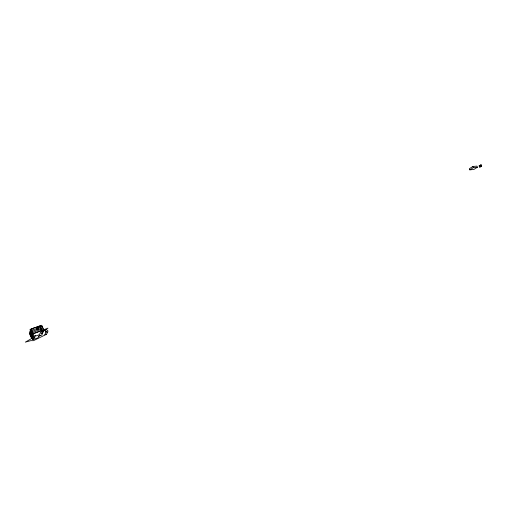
<?xml version="1.0" encoding="UTF-8"?>
<svg xmlns="http://www.w3.org/2000/svg" width="507" height="507" viewBox="0 0 507 507"><rect width="100%" height="100%" fill="white"/><g stroke="black" fill="none" stroke-linecap="round" stroke-linejoin="round"><path stroke-width="0.76" d="M31.383 338.08C32.543 337.535 31.13 338.606 31.434 337.827L31.96 337.63L31.821 337.998L30.946 335.938M31.421 338.163L31.434 337.827M42.822 330.139L43.304 331.274L41.885 335.026L38.716 336.109L38.095 337.757L32.86 339.677L33.449 338.118L32.283 338.549L33.709 334.797L32.543 335.222L30.135 329.544L35.217 327.37L35.078 327.731M37.15 329.493L36.187 327.224L31.244 329.037L30.616 330.684L31.2 330.469L29.774 334.221M31.098 331.819L31.726 330.171L36.555 328.644M30.255 335.355L31.681 331.603M30.737 336.49L32.163 332.738L31.58 332.953L32.207 331.305L40.82 328.397L40.446 326.971L38.12 327.826L37.499 329.468L36.536 327.199L41.77 325.279L43.697 329.823L42.271 333.574M32.061 334.088L32.689 332.44L41.409 329.239M32.366 334.607L31.219 337.624L29.324 333.004L30.718 329.335L30.135 329.544M31.428 337.25L31.054 335.666M31.244 329.037L33.17 333.574L32.359 335.951L32.841 337.085L39.527 334.633L40.395 332.345L43.304 331.274M37.017 328.333L37.638 326.692L39.964 325.836L41.891 330.374L41.27 332.022M40.516 325.95L41.086 326.844M47.766 331.946L46.486 334.284L33.494 340.672L30.788 340.66L25.35 342.13L31.504 338.575L32.423 334.157L47.95 328.149L44.47 330.38L46.403 331.692L44.66 334.861L46.473 334.246M472.866 166.486L469.343 168.711L469.824 169.851L473.88 169.465L477.404 167.24L476.922 166.1L472.866 166.486L473.348 167.621L477.404 167.24M469.824 169.851L473.348 167.621M479.121 165.897L481.168 164.87L481.65 166.004L480.11 166.98L479.603 167.031L479.121 165.897L479.628 165.846L480.11 166.98M480.142 165.523L481.168 164.87M479.603 167.031L481.65 166.004M45.947 332.617L45.915 331.876L46.384 331.648M31.878 328.904L33.234 328.409M36.225 328.099L37.556 327.611M40.066 327.218L42.252 326.413M37.055 329.277L38.513 328.745M37.093 329.366L38.551 328.834M40.547 328.352L42.734 327.554M41.029 329.487L43.215 328.688M33.17 333.574L41.891 330.374M41.466 330.64L43.697 329.823M31.472 337.909L31.998 337.719L31.085 335.577M38.298 336.369L40.522 335.552M45.833 329.544C48.171 330.589 47.931 330.418 47.785 331.99M44.489 330.425L46.403 331.692M480.661 164.921L481.143 166.055M37.638 326.692L38.494 329.246L38.012 328.111M36.669 326.831L37.15 327.972M31.611 330.456L32.093 331.597M31.871 332.193L32.353 333.327M32.055 333.01L31.954 333.467L31.434 332.243M30.274 329.182L30.756 330.317M30.287 332.871L30.769 334.005M32.378 338.543L32.86 339.677M31.802 337.409L32.283 338.549M33.741 338.011L33.601 338.378L34.901 337.586L33.741 338.011M34.825 335.805L35.642 335.507L34.825 335.805M41.225 333.454L41.054 333.917L42.392 333.029L41.225 333.454"/></g></svg>
